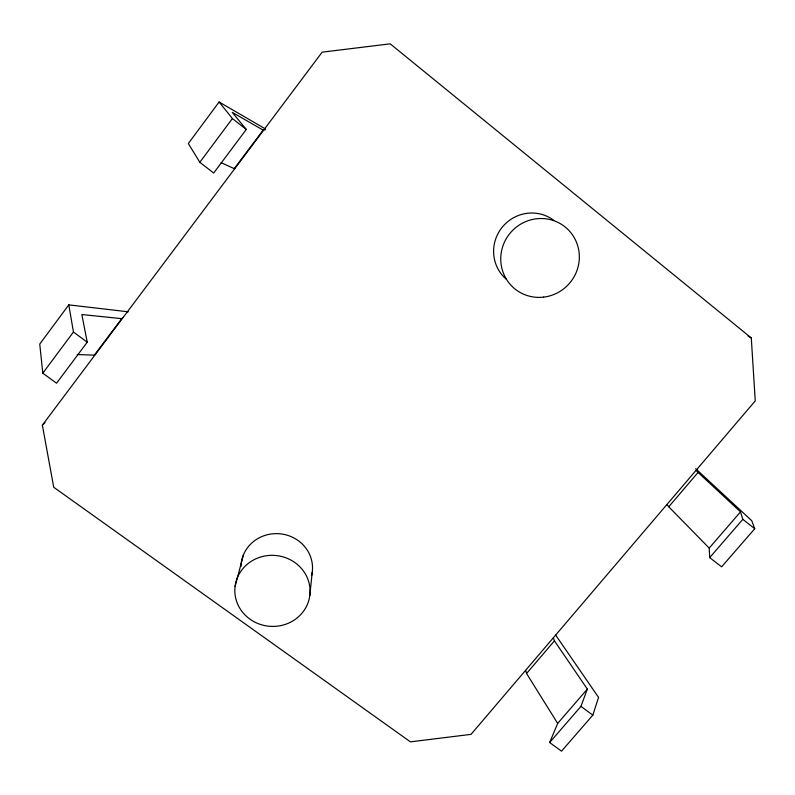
<?xml version="1.0" encoding="UTF-8"?>
<svg xmlns="http://www.w3.org/2000/svg" width="795" height="795" viewBox="0 0 795 795"><rect width="100%" height="100%" fill="white"/><g stroke="black" fill="none" stroke-linecap="round" stroke-linejoin="round"><path stroke-width="1.19" d="M309.772 595.773A37.643 35.527 4.9 0 0 257.958 557.941A37.643 35.527 4.9 0 0 249.64 618.927A37.643 35.527 4.9 0 0 309.772 595.773L312.236 572.251M235.091 586.402L243.499 554.681M553.33 637.799L554.433 640.84L587.336 689.096L557.673 723.41L549.653 742.52L561.528 751.166L592.832 715.132L598.556 697.404L555.486 634.817M549.653 742.52L580.946 706.367L587.336 689.096M128.233 311.809L68.787 304.873L39.75 344.056L42.801 373.183L56.554 383.21L87.231 342.188L81.835 314.532L121.724 318.666L123.185 317.394M265.331 128.879L219.102 101.999L188.336 143.527L199.823 162.289L213.686 173.042L246.281 129.446L232.239 112.334L263.145 130.122L265.51 129.665M42.801 373.183L73.448 332.022L68.787 304.873M199.823 162.289L232.388 118.544L219.102 101.999M77.224 354.52L94.337 355.166L121.724 318.666M221.129 162.677L234.247 168.649L263.145 130.122M42.354 425.136L322.154 52.162L390.196 43.834L751.285 337.945L755.25 400.889L471.028 734.361L410.419 741.854L53.722 487.246L42.354 425.136L44.987 422.543M557.673 723.41L526.568 673.514L554.433 640.84M695.685 468.722L751.742 520.725L754.743 528.715L721.621 566.845L709.706 557.603L709.2 548.093L668.754 506.803L698.07 472.429L696.082 470.302M709.2 548.093L740.493 511.881L698.07 472.429M709.706 557.603L742.818 519.344L740.493 511.881M94.337 355.166L95.957 353.686M234.247 168.649L235.032 168.292M748.065 336.076L751.285 337.945M73.448 332.022L87.231 342.188M580.946 706.367L592.832 715.132M232.388 118.544L246.281 129.446M742.818 519.344L754.743 528.715M666.955 504.487L668.754 506.803M525.624 670.304L526.568 673.514M506.435 279.363A37.842 36.928 -50.6 0 1 502.072 227.41A37.842 36.928 -50.6 0 1 553.757 220.324M240.955 566.587A35.805 33.937 5.2 0 1 281.122 533.922A35.805 33.937 5.2 0 1 311.62 575.51M543.611 297.131A39.879 38.856 -49.1 0 0 572.152 234.396A39.879 38.856 -49.1 0 0 504.368 242.336A39.879 38.856 -49.1 0 0 543.611 297.131"/></g></svg>
